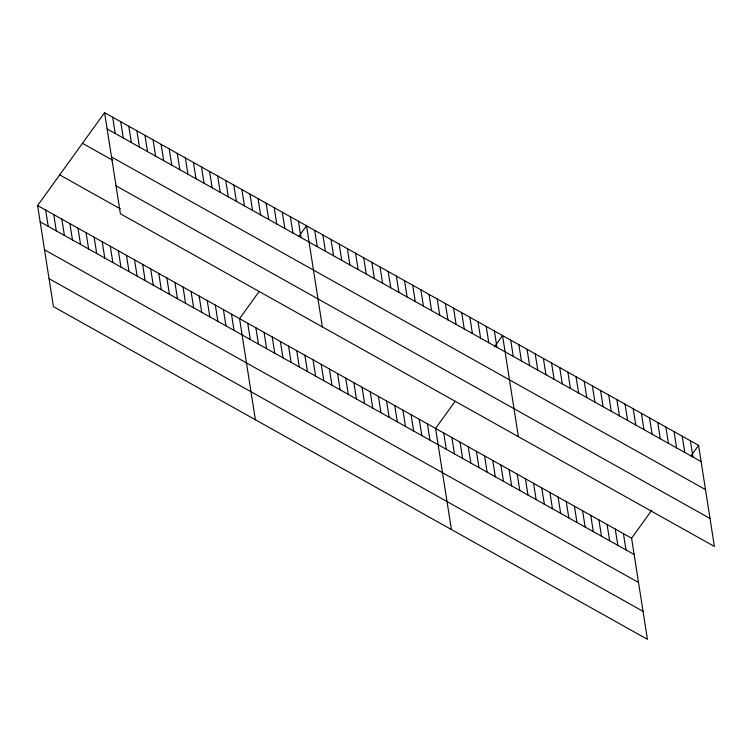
<?xml version="1.0" encoding="UTF-8"?>
<svg xmlns="http://www.w3.org/2000/svg" width="752" height="752" viewBox="0 0 752 752"><rect width="100%" height="100%" fill="white"/><g stroke="black" fill="none" stroke-linecap="round" stroke-linejoin="round"><path stroke-width="1.13" d="M651.805 510.194L631.595 538.216L647.425 639.322L53.43 306.656L37.6 205.55L104.575 112.678L698.57 445.344L714.4 546.45L120.405 213.784L104.575 112.678M259.13 291.513L239.559 318.66L255.389 419.757M298.948 236.297L306.534 225.788L322.364 326.894M455.148 401.286L435.577 428.433L451.407 529.54M494.337 346.945L502.552 335.561L518.382 436.668M690.994 455.853L698.57 445.344M107.122 128.968L701.118 461.625M111.503 156.961L705.498 489.618M82.466 143.331L112.762 160.298M116.024 185.8L710.02 518.457M59.699 174.906L120.292 208.84M37.6 205.55L631.595 538.216M40.147 221.831L634.143 554.497M44.537 249.824L638.533 582.49M49.049 278.663L643.045 611.329M690.402 440.766L692.949 457.056M682.233 436.198L684.781 452.478M674.065 431.62L676.612 447.91M665.896 427.051L668.443 443.332M657.727 422.474L660.284 438.754M649.559 417.896L652.116 434.186M641.4 413.327L643.947 429.608M633.231 408.75L635.778 425.04M625.062 404.181L627.61 420.462M616.894 399.603L619.441 415.884M608.725 395.026L611.273 411.316M623.427 533.638L625.984 549.919M600.557 390.457L603.104 406.738M615.258 529.06L617.815 545.35M592.388 385.879L594.945 402.16M607.09 524.492L609.646 540.773M584.219 381.311L586.776 397.592M598.93 519.914L601.478 536.204M576.051 376.733L578.608 393.014M590.762 515.346L593.309 531.626M567.892 372.155L570.439 388.446M582.593 510.768L585.141 527.049M559.723 367.587L562.27 383.868M574.425 506.19L576.972 522.48M551.554 363.009L554.102 379.29M566.256 501.622L568.803 517.902M543.386 358.431L545.933 374.722M558.087 497.044L560.644 513.334M535.217 353.863L537.765 370.144M549.919 492.475L552.476 508.756M527.049 349.285L529.605 365.575M541.75 487.898L544.307 504.178M518.88 344.717L521.437 360.998M533.591 483.32L536.138 499.61M510.711 340.139L513.268 356.42M525.422 478.751L527.97 495.032M517.254 474.174L519.801 490.464M494.384 330.993L496.931 347.274M509.085 469.605L511.633 485.886M486.215 326.415L488.762 342.705M500.917 465.027L503.464 481.308M478.046 321.847L480.594 338.127M492.748 460.45L495.295 476.74M469.878 317.269L472.425 333.55M484.579 455.881L487.136 472.162M461.709 312.691L464.257 328.981M476.411 451.303L478.968 467.584M453.541 308.123L456.097 324.403M468.252 446.735L470.799 463.016M445.372 303.545L447.929 319.835M460.083 442.157L462.63 458.438M437.213 298.976L439.76 315.257M451.914 437.579L454.462 453.87M429.044 294.399L431.592 310.679M443.746 433.011L446.293 449.292M420.876 289.821L423.423 306.111M412.707 285.252L415.254 301.533M427.409 423.865L429.956 440.146M404.538 280.675L407.086 296.965M419.24 419.287L421.797 435.568M396.37 276.106L398.917 292.387M411.071 414.709L413.628 430.999M388.201 271.528L390.758 287.809M402.912 410.141L405.46 426.422M380.033 266.951L382.589 283.241M394.744 405.563L397.291 421.844M371.873 262.382L374.421 278.663M386.575 400.985L389.122 417.275M363.705 257.804L366.252 274.085M378.406 396.417L380.954 412.698M355.536 253.236L358.084 269.517M370.238 391.839L372.785 408.129M347.368 248.658L349.915 264.939M362.069 387.271L364.617 403.551M339.199 244.08L341.746 260.371M353.901 382.693L356.457 398.974M331.03 239.512L333.578 255.793M345.732 378.115L348.289 394.405M322.862 234.934L325.419 251.215M337.573 373.547L340.12 389.827M314.693 230.356L317.25 246.647M329.404 368.969L331.952 385.259M321.236 364.4L323.783 380.681M298.45 221.267L300.997 237.547M313.067 359.823L315.614 376.103M290.375 216.736L292.923 233.026M304.898 355.245L307.446 371.535M282.291 212.214L284.848 228.495M296.73 350.676L299.277 366.957M274.217 207.693L276.764 223.974M266.142 203.162L268.69 219.452M288.561 346.099L291.118 362.389M258.058 198.641L260.606 214.922M280.393 341.53L282.949 357.811M249.984 194.119L252.531 210.4M272.224 336.952L274.781 353.233M241.9 189.589L244.456 205.879M264.065 332.375L266.612 348.665M233.825 185.067L236.372 201.357M255.896 327.806L258.444 344.087M225.75 180.546L228.298 196.827M247.728 323.228L250.275 339.509M217.666 176.024L220.214 192.305M209.592 171.494L212.139 187.784M231.484 314.129L234.032 330.419M201.508 166.972L204.065 183.253M223.4 309.608L225.948 325.889M193.433 162.451L195.981 178.732M215.326 305.086L217.873 321.367M185.359 157.92L187.906 174.21M207.242 300.556L209.799 316.846M177.275 153.399L179.822 169.679M199.167 296.034L201.715 312.315M169.2 148.877L171.747 165.158M191.093 291.513L193.64 307.794M161.116 144.346L163.673 160.637M183.009 286.982L185.556 303.272M153.041 139.825L155.589 156.115M174.934 282.461L177.481 298.741M144.967 135.304L147.514 151.584M166.85 277.939L169.407 294.22M136.883 130.782L139.43 147.063M158.775 273.418L161.323 289.699M128.808 126.251L131.356 142.542M150.701 268.887L153.248 285.177M120.724 121.73L123.281 138.011M142.617 264.366L145.164 280.646M112.65 117.209L115.197 133.489M134.542 259.844L137.09 276.125M126.458 255.313L129.015 271.604M118.384 250.792L120.931 267.073M110.309 246.271L112.856 262.551M102.225 241.74L104.772 258.03M94.15 237.218L96.698 253.499M86.066 232.697L88.623 248.978M77.992 228.176L80.539 244.456M69.917 223.645L72.465 239.935M61.833 219.123L64.381 235.404M53.759 214.602L56.306 230.883M45.675 210.071L48.231 226.361"/></g></svg>
